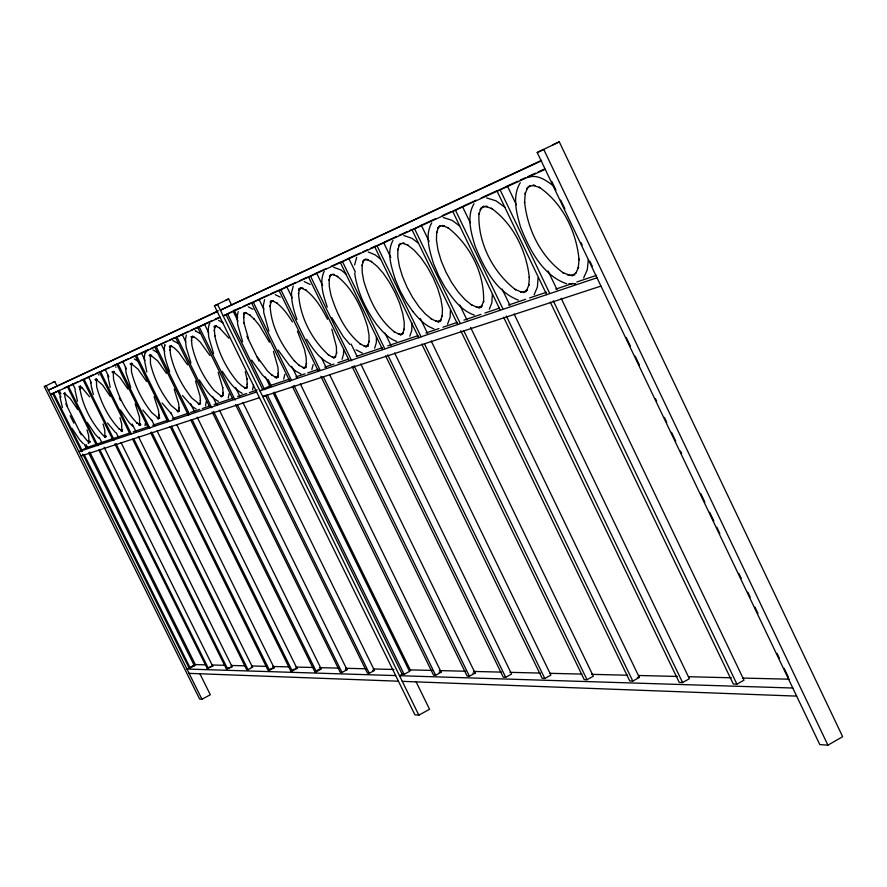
<?xml version="1.0" encoding="UTF-8"?>
<svg xmlns="http://www.w3.org/2000/svg" width="887" height="887" viewBox="0 0 887 887"><rect width="100%" height="100%" fill="white"/><g stroke="black" fill="none" stroke-linecap="round" stroke-linejoin="round"><path stroke-width="1.33" d="M411.934 322.979L411.745 330.496L409.805 336.228M450.408 310.35L450.119 317.224L447.547 324.143M492.34 294.318L491.841 302.8L489.336 309.175M65.006 392.897L64.784 396.101L67.135 406.046M538.121 277.564L537.389 287.055L534.129 294.75M588.292 259.769L587.283 269.803L583.613 277.953M113.226 372.473L113.58 379.403C117.827 395.425 125.333 411.113 137.019 423.055L136.62 422.644L139.791 424.773L138.583 424.319L140.922 424.585L139.026 425.228L140.456 423.676L139.647 425.45L139.492 417.034L135.234 403.951M354.589 264.958L356.707 257.33M150.413 354.745L150.435 363.426C154.039 378.782 161.323 393.285 171.213 405.559L178.365 411.446M145.047 425.693L145.39 423.21M164.805 345.409L164.904 344.699C162.864 353.924 166.623 363.082 169.639 371.631M158.496 418.952L159.117 414.806M144.825 353.78L144.182 358.603L146.776 371.986M121.94 430.938L121.841 431.581L121.663 423.908L119.989 417.733M89.121 442.28L88.19 443.112L89.787 441.249L89.022 442.879L88.689 435.683L87.026 429.851M185.538 339.588L186.27 335.042M208.201 329.476L209.033 324.753M205.485 405.747L206.272 401.545M237.217 316.537L238.204 311.57M228.258 397.997L229.156 393.64M263.461 304.829L264.592 299.64M271.078 301.602L270.047 306.215L270.136 305.483C270.879 325.839 281.401 345.198 294.739 361.364L294.373 360.931L299.484 365.566L298.864 365.222L303.321 367.65L302.545 367.473L306.082 367.584M252.54 389.737L253.549 385.202M291.635 292.267L293.264 286.057M283.652 379.148L284.838 374.381M323.422 273.041C319.409 284.295 323.733 296.391 327.292 307.168M311.814 369.569L313.144 364.59M342.049 359.279L343.568 354.068L343.591 349.633M374.624 348.203L376.343 342.737L376.421 336.827M438.577 226.939L436.604 232.86L436.681 231.995L436.459 240.222L438.001 250.067L441.105 260.623L445.873 271.954L451.771 282.742L458.224 292.023L465.121 299.717L471.917 305.139L471.219 304.696L477.339 307.401L476.419 307.179L481.497 307.046L478.703 308L482.428 305.095L481.43 306.769L483.626 301.103L483.559 301.99C484.757 273.684 469.933 244.69 447.691 227.471L448.412 227.937L442.303 225.52L444.221 225.719L439.309 226.207L440.274 225.886M402.875 333.179L402.521 334.022L404.217 328.922L404.139 329.753L404.239 322.358L402.676 313.266L399.549 303.11L395.07 292.643L389.437 282.31L383.162 273.129L377.075 266.266L370.977 261.288L371.664 261.709L366.342 259.359L368.127 259.536L363.914 259.847L364.812 259.547M335.641 356.463L335.308 357.239L336.628 352.605L336.539 353.37L336.395 346.617L331.816 329.177M246.808 387.22L246.497 387.918L247.373 383.883L247.285 384.57L246.885 378.627L247.007 379.192L245.3 371.664M575.774 273.329L578.601 267.042L578.235 267.952L579.1 259.037L579.056 259.847C576.506 231.829 562.735 203.245 539.119 187.157L539.884 187.678L532.788 185.206L534.85 185.45L529.04 186.17L530.082 185.826M159.749 418.087L157.276 417.844L158.518 418.298L159.327 417.134L157.797 418.753L159.039 418.132M150.014 356.064L150.313 355.432M130.954 364.546L131.343 363.26L131.464 371.642C135.079 386.532 142.142 400.58 151.677 412.544L158.518 418.298M112.971 372.551L113.248 371.952M95.973 380.113L96.35 378.893L96.661 386.732C100.885 402.288 108.181 417.511 119.446 429.197L119.058 428.798L122.096 430.882M79.897 387.264L80.251 386.078L79.996 389.393L79.908 388.839C82.779 405.913 91.128 422.267 102.814 435.007L105.342 436.67L104.189 436.249L106.307 436.526L104.511 437.147L105.764 435.705L104.988 437.38L104.733 429.951L103.058 423.953M145.113 353.148L146.909 350.964M520.248 182.766C511.866 196.36 516.556 213.523 520.769 227.726C529.75 249.835 542.545 275.391 566.616 283.751M473.991 203.733C466.24 216.738 471.163 232.959 475.177 246.386C483.892 267.353 495.722 291.657 518.407 300.116M438.2 227.837L437.579 228.58L440.229 226.13M431.736 222.892C424.54 235.354 429.641 250.722 433.466 263.45M392.974 240.466C386.288 252.429 391.511 267.02 395.158 279.128M323.777 272.242L324.343 271.577M200.584 402.82L199.819 404.04L200.495 400.303L200.407 400.957L200.007 395.968L195.495 381.033M270.746 302.345L270.213 302.966L271.732 301.369M209.354 324.065L209.853 323.478M122.206 430.35L122.628 429.851L121.286 431.348L121.841 430.971M191.315 338.036L192.102 336.805L191.426 340.83L191.525 340.176L191.958 345.42C195.539 361.829 203.311 377.319 213.989 390.247L220.896 395.846M216.173 325.695L214.244 327.846L215.053 326.571L214.288 330.762L214.388 330.086L214.865 336.084L214.754 335.541C218.313 352.527 226.351 368.56 237.483 381.853L241.719 385.812L245.743 388.173L244.357 387.641L247.451 387.819M331.272 274.826L329.476 276.633L330.396 275.158L329.055 280.225L329.144 279.449L329.31 286.579L330.862 294.739C336.772 313.787 345.42 331.882 360.599 344.156L359.945 343.768L364.967 346.307L364.136 346.107L368.194 346.152M365.588 259.026L362.65 261.887L363.592 260.368L362.073 265.69L362.151 264.88L362.206 272.342L363.714 280.869C369.702 300.737 378.771 319.63 394.77 332.17L394.105 331.782L399.449 334.366L398.596 334.166L401.855 334.155M247.296 386.621L245.267 388.561L246.664 387.863M400.968 243.637L398.562 245.921L399.538 244.346L397.797 249.957L397.886 249.125L397.808 256.942L399.405 266.333L402.476 276.422L407.078 287.244L412.732 297.633L419.096 306.913L425.372 313.976L431.758 319.209L431.071 318.799L436.792 321.438L435.894 321.227L440.595 321.172L437.912 322.081L441.305 319.353L440.329 320.961L442.258 315.595L442.192 316.448L442.436 308.698L440.917 299.185L437.845 288.84L433.122 277.642L427.246 266.876L420.904 257.718L414.196 250.223L407.721 245.089L408.43 245.533L402.742 243.149L403.64 243.371M530.127 185.96L526.678 188.986L527.754 187.19L525.171 193.865L525.237 192.922L524.55 202.857L524.605 202.092C527.443 229.389 540.837 256.942 563.544 273.03L562.801 272.542L569.909 275.358L567.88 275.147L574.931 274.804M335.319 356.563L333.579 358.093L335.12 357.317M403.463 332.47L400.359 335.042L402.011 334.211M576.45 272.486L571.904 275.846L573.834 274.859M304.441 367.905L303.742 368.382L306.159 366.22L305.294 367.606L306.458 363.171L306.381 363.914L306.137 357.439L304.496 349.423L297.422 331.139M198.821 404.594L200.14 403.94M221.938 396.4L221.306 396.833L223.191 394.981L222.404 396.234L223.18 392.353L223.092 393.03L222.637 387.297L222.748 387.852L218.191 372.396M131.952 363.282L130.001 363.936L132.396 364.025L131.132 363.548L137.962 369.114L146.588 381.465M80.673 386.167L78.854 386.776L80.917 386.92L79.752 386.488L82.635 388.428L82.247 388.029L89.631 396.866M113.891 371.343L111.984 371.975L114.257 372.085L113.037 371.631L119.9 377.418L127.894 389.105M559.265 141.82L537.212 152.542L819.788 744.581L827.926 745.18L842.65 736.676L559.265 141.82L552.634 144.958M550.306 302.157L733.305 684.054L736.92 684.165L743.993 680.174L561.194 298.376M503.628 317.258L679.265 682.458L682.58 682.558L689.376 678.732L514.105 313.998M460.763 330.762L629.759 680.994L632.797 681.083L639.35 677.424L470.598 327.447M421.813 344.112L584.223 679.642L587.017 679.719L593.336 676.216L431.204 340.985M385.645 355.875L542.201 678.4L544.784 678.466L550.894 675.096L394.626 352.937M231.673 305.139L228.624 298.93L214.432 305.849L414.928 714.867L418.852 715.155L429.552 709.29L416.158 681.937M352.061 366.475L503.295 677.247L505.69 677.313L511.599 674.065L360.798 363.98M320.883 376.276L467.183 676.171L469.411 676.238L475.133 673.111L329.742 374.891M292.344 386.333L433.566 675.173L435.65 675.24L441.194 672.213L300.283 383.838M403.097 673.765L399.516 675.706L792.79 688.024M265.612 395.458L402.199 674.242L404.139 674.308L409.517 671.381L273.263 393.107M235.543 404.572L367.462 673.211L369.258 673.266L374.447 670.461L242.861 402.354M190.816 420.105L314.774 671.659L319.664 669.02M314.774 671.659L316.36 671.703L321.26 669.064L197.18 417.145M212.159 411.956L340.298 672.413L341.983 672.457L347.028 669.74L219.377 410.127M170.138 426.592L290.748 670.938L294.318 669.031M290.748 670.938L292.233 670.982L297.012 668.432L176.912 424.973M132.573 439.12L246.686 669.641L248.016 669.674L252.54 667.257L138.339 436.437M57.234 386.488L54.772 381.543L44.35 386.621L199.642 699.067L201.937 699.233L210.33 694.765L199.874 673.721M269.249 669.652L271.566 668.41M150.513 432.412L268.085 670.273L269.493 670.317L274.138 667.833L157.077 430.882M114.889 443.988L226.429 669.042L232.106 666.725L121.075 442.613M226.429 669.042L232.106 666.725M82.779 454.077L189.042 667.933L190.173 667.966L194.386 665.738L88.656 452.847M98.856 450.064L207.248 668.465L210.474 666.758M207.248 668.465L212.747 666.215L104.134 447.259M265.191 395.38L262.752 396.622L600.965 286.102M83.5 454.765L81.061 455.985L259.459 397.698M225.675 314.719L223.214 315.927L545.217 169.306M262.563 389.238L225.985 314.563L233.115 311.115L237.971 321.05M289.916 381.355L251.564 302.91L258.982 299.318L263.838 309.264M318.455 371.298L278.995 290.415L286.734 286.667L292.189 297.855M349.034 360.266L308.51 276.977L316.581 273.063L322.635 285.525M382.63 349.655L340.32 262.485L348.768 258.394L355.41 272.076M418.797 337.869L374.724 246.819L383.583 242.528L390.812 257.485M457.747 324.531L412.045 229.811L420.216 225.875M500.035 309.774L452.68 211.306L462.482 206.571L470.287 222.803M546.714 294.672L497.075 191.082L506.2 186.691M52.987 393.351L50.526 394.56L220.076 317.358M81.549 451.605L52.688 393.506L57.91 390.967L60.992 397.154M96.395 445.097L67.445 386.776L71.725 384.703M113.048 440.274L83.012 379.691L88.567 376.997L91.017 381.942M130.123 434.164L99.455 372.196L105.176 369.424L108.868 376.864M148.062 427.467L116.829 364.28L122.75 361.408L126.431 368.859M167.698 421.635L135.245 355.898L141.366 352.926L145.047 360.377M188.366 415.149L154.781 346.994L161.124 343.923L164.782 351.374M209.72 406.989L175.548 337.537L188.432 331.383M233.093 399.593L197.668 327.458L204.487 324.165L208.744 332.847M52.943 382.408L54.772 381.543M225.475 300.427L228.624 298.93M44.35 386.621L46.157 385.767L201.937 699.233M214.432 305.849L217.548 304.374L418.852 715.155M537.212 152.542L543.753 149.437L827.926 745.18M218.291 310.827L48.341 390.169L217.26 311.603M541.558 160.347L220.375 310.151L541.214 160.924M64.163 388.04L67.922 386.322M71.692 384.603L77.967 381.743M80.473 380.601L82.99 379.459M88.013 377.163L93.035 374.879M95.541 373.726L99.311 372.008M105.586 369.147L109.345 367.44M113.115 365.721L116.884 364.003M123.16 361.142L128.183 358.847M130.688 357.705L135.711 355.421M141.987 352.56L148.262 349.689M150.768 348.547L155.79 346.263M162.066 343.402L167.089 341.107M169.605 339.965L174.617 337.681M190.938 330.241L198.477 326.804M204.753 323.943L212.281 320.506M214.787 319.364L219.81 317.069M234.279 310.472L240.588 307.601M243.105 306.458L250.666 303.01M259.481 298.986L268.306 294.961M270.823 293.819L278.385 290.371M285.947 286.922L296.025 282.332M299.806 280.602L307.357 277.154M316.182 273.141L326.261 268.539M331.306 266.244L340.12 262.219M348.946 258.206L360.277 253.028M362.805 251.886L367.839 249.58M370.356 248.438L375.401 246.142M384.215 242.118L396.822 236.374M399.338 235.221L406.9 231.773M409.417 230.631L411.934 229.478M420.76 225.453L435.883 218.568M442.181 215.696L450.995 211.671M463.602 205.928L476.197 200.185M481.242 197.89L496.354 190.993M506.433 186.392L517.775 181.225M520.292 180.072L525.337 177.777M527.854 176.635L535.415 173.187M537.932 172.034L544.241 169.162M71.858 384.603L72.834 384.16L75.284 389.116M525.049 291.712L523.197 292.655L527.299 289.528L526.268 291.28L529.129 284.417L528.774 285.281L529.384 276.855L529.339 277.631C526.401 251.01 513.44 224.001 491.309 208.234L492.052 208.733L485.488 206.283L487.473 206.505L482.14 207.103L484.014 206.172L480.122 209.676L481.153 207.957L478.902 214.244L478.969 213.346C477.594 242.439 492.74 272.198 515.68 289.805L514.959 289.339L521.545 292.1L520.591 291.856L526.102 291.657M367.285 346.207L365.688 347.005L368.526 344.588L367.617 346.085L369.114 341.218L369.036 342.016L369.003 334.964L367.54 326.726C361.563 307.212 352.782 288.563 337.082 276.234L337.747 276.633L332.758 274.316L333.601 274.526M178.974 411.246L177.688 411.89L179.329 410.193L178.586 411.368L179.185 407.776L179.085 408.408L178.642 403.585L174.185 389.138M130.533 432.767L87.447 447.325L78.876 451.605L256.653 391.965M133.139 431.891L148.805 426.592M152.719 425.272L168.386 419.983M172.311 418.653L187.977 413.364M190.583 412.477L199.719 409.395M202.336 408.508L210.164 405.869M214.089 404.539L232.361 398.363M237.583 396.6L246.719 393.518M249.336 392.631L257.163 389.981M289.317 379.126L270.934 385.335L259.935 390.868L596.995 277.786M295.881 376.908L305.061 373.804M307.689 372.917L318.189 369.369M324.753 367.151L333.944 364.047M337.88 362.716L348.391 359.168M356.264 356.507L382.519 347.637M387.774 345.863L417.965 335.663M425.838 333.002L438.965 328.567M442.901 327.236L457.348 322.358M463.912 320.14L480.976 314.375M484.912 313.044L499.348 308.166M508.539 305.061L525.603 299.296M529.55 297.965L546.614 292.2M555.805 289.095L572.869 283.33M576.805 281.999L596.496 275.347M150.513 355.133L149.094 355.41L151.622 355.465L150.335 354.977L157.819 361.031L166.423 373.372M96.262 379.337L94.964 379.581L97.126 379.703L95.929 379.259L102.526 384.936L110.243 396.312M64.829 393.351L63.598 393.595L65.56 393.75L64.418 393.329L70.206 398.451L77.746 409.572M299.673 288.508L301.236 287.743L298.753 290.282L299.64 288.863L298.475 293.697L298.564 292.943C299.573 316.215 311.537 339.721 328.922 355.255L328.29 354.889L333.013 357.372L332.204 357.184L334.732 357.239M271.799 301.037L270.147 301.347L273.584 301.225L272.797 301.037L277.221 303.276L276.6 302.91C283.707 308.609 287.887 314.619 292.422 321.926M215.519 326.139L213.978 326.427L216.982 326.405L216.24 326.228L220.164 328.39L219.566 328.046L228.879 338.169M400.968 243.415L400.048 243.725L404.583 243.337M331.428 274.438L330.563 274.726L334.477 274.493M528.585 177.156C537.844 174.295 546.68 180.626 553.532 186.048M191.736 336.672L190.96 336.705L193.798 336.716L192.424 336.184L196.227 338.346L200.285 342.127L209.942 355.598M298.797 288.552L303.332 288.33M574.554 283.718L575.641 283.663L568.645 283.962M333.689 267.275L341.04 270.025L345.886 273.917M403.785 235.498L412.045 238.348L417.788 242.761M443.411 217.526L452.215 220.419L459.388 225.808M486.664 197.923L496.066 200.85L504.858 207.27M172.056 346.385L169.384 346.351L171.446 345.653L169.794 347.604L170.559 346.407L169.971 350.276L170.071 349.644L170.559 354.7C174.151 370.566 181.669 385.546 191.947 398.141L199.442 404.162L198.134 403.674M206.372 664.862L195.34 664.596L186.935 669.042L395.669 675.584M211.893 664.995L224.311 665.305M231.208 665.472L245 665.815M251.886 665.982L267.065 666.359M272.575 666.492L289.129 666.902M296.025 667.068L313.954 667.512M319.475 667.645L338.779 668.122M345.675 668.288L366.364 668.798M373.261 668.975L393.95 669.474M410.249 669.885L432.401 670.428M439.32 670.594L465.62 671.237M473.924 671.448L501.61 672.124M509.914 672.335L540.36 673.078M550.051 673.322L581.883 674.098M591.574 674.342L627.564 675.229M638.64 675.495L677.391 676.448M688.467 676.726L731.376 677.779M742.452 678.056L789.508 679.209M193.244 665.705L194.386 665.738M211.549 666.181L212.747 666.215M251.209 667.224L252.54 667.257M272.73 667.789L274.138 667.833M295.515 668.388L297.012 668.432M345.331 669.696L347.028 669.74M372.64 670.417L374.447 670.461M439.098 672.158L441.194 672.213M472.893 673.056L475.133 673.111M637.309 677.369L639.35 677.424M189.086 673.355L398.429 681.205M402.288 681.349L796.648 696.118M222.449 396.045L220.508 395.912L221.218 396.068M90.352 442.036L88.334 441.748L89.465 442.158L87.037 440.529L79.974 431.902M120.909 430.45L121.53 430.583M177.09 410.969L177.766 411.113M172.777 340.519L178.043 343.324M302.478 288.375L301.658 288.175L306.359 290.448L305.716 290.071C315.938 298.065 321.393 307.711 327.525 319.265M368.238 251.986L375.112 254.824L380.534 259.093M474.345 315.073C460.941 310.561 452.37 298.198 444.819 286.989L438.544 275.502L433.566 263.716M433.931 328.789C424.895 325.762 418.431 318.366 412.599 311.226M304.208 281.556L310.151 284.483M396.711 341.428C388.162 338.379 382.12 331.25 376.576 324.42C365.655 309.23 357.25 291.745 354.678 273.063M275.247 294.65L280.248 297.156M362.339 353.093L356.053 349.833M248.293 306.847L253.006 309.308M330.485 363.903C319.564 359.313 312.911 348.713 306.625 339.244M98.379 374.647L98.945 374.957M218.501 320.318L222.936 322.724M115.543 366.885L116.13 367.196M295.892 371.198L300.893 373.948M152.996 349.944L157.365 352.527M171.357 346.218L170.725 345.875L174.34 347.992L178.564 352.072L187.501 364.768M195.905 331.184L195.262 330.829L200.052 333.512M242.195 393.296C233.137 388.628 227.626 379.547 222.26 371.287M218.413 401.379C209.753 396.755 204.487 387.985 199.331 380.002M134.314 358.98L137.906 361.197M196.105 408.974L192.146 406.501L182.511 395.547M295.271 370.844L289.373 365.366L278.163 350.066M267.996 380.279L262.364 374.957L251.62 360.144M171.357 413.686L162.099 403.02M151.766 420.46L142.862 410.071M132.884 426.436L128.948 422.345L120.432 409.96M115.421 432.49L107.527 423.021M98.889 438.211L95.231 434.32L87.259 422.567M83.212 443.644L79.686 439.841L71.969 428.377M349.899 344.478L343.28 336.628L331.793 317.59M412.843 311.581L405.958 301.525L400.048 290.67L395.247 279.383M257.241 356.907L267.552 371.088L272.054 375.179L271.455 374.846L276.345 377.596L274.915 377.053L278.23 377.197L275.968 377.973L278.196 375.911L277.365 377.252L278.385 373.006L278.296 373.726L277.986 367.506L273.451 351.374M269.415 342.182L259.348 325.318L254.037 318.854L254.403 319.287L249.502 314.852L250.112 315.207L245.921 313L246.697 313.189L243.459 313.266L245.743 312.501L243.637 314.785L244.468 313.455L243.57 317.868L243.659 317.169L244.08 323.456L243.958 322.89L248.637 339.333M99.222 437.358L102.293 443.544M68.421 386.333L97.892 445.74M99.732 449.454L208.434 668.499M59.074 390.202L60.926 393.917M65.838 403.818L81.216 434.774M86.128 444.675L87.358 447.159M89.82 452.104L195.572 665.05M70.206 415.715L73.898 423.143M84.343 444.187L86.194 447.902M53.608 393.085L82.513 451.283M84.365 454.998L190.173 667.966M151.555 419.717L154.626 425.915M117.982 363.759L149.881 428.299M151.71 432.024L269.493 670.317M119.301 397.964L120.532 400.447M132.196 424.019L135.877 431.47M100.53 371.708L131.254 433.787M133.715 438.755L248.016 669.674M116.175 432.712L118.625 437.668M84.032 379.226L114.113 439.919M115.964 443.633L227.693 669.075M182.112 334.355L185.782 341.805M212.658 396.467L216.927 405.159M176.923 336.916L211.771 407.754M213.601 411.479L341.983 672.457M190.461 403.496L194.741 412.178M156.068 346.407L189.718 414.695M192.169 419.662L316.36 671.703M170.781 412.555L173.841 418.764M136.465 355.343L168.962 421.203M171.413 426.181L292.233 670.982M234.113 310.117L237.76 317.579M246.896 336.228L259.071 361.109M268.207 379.758L271.245 385.978M274.294 392.187L410.67 670.749M265.346 376.953L270.213 386.898M227.56 313.843L264.703 389.67M267.142 394.637L404.139 674.308M235.554 387.464L239.812 396.156M199.131 326.793L235.11 400.059M237.55 405.026L369.258 673.266M321.26 357.494L326.117 367.44M280.824 289.583L320.24 370.4M323.267 376.609L469.411 676.238M291.779 366.442L297.245 377.629M253.261 302.145L291.557 380.49M293.985 385.468L435.65 675.24M351.108 344.056L357.162 356.507M310.461 276.079L351.695 360.821M354.113 365.799L505.69 677.313M420.349 318.555L427.578 333.501M377.008 245.777L421.059 336.805M424.685 344.278L587.017 679.719M384.969 333.035L391.001 345.464M342.437 261.521L384.714 348.646M387.73 354.867L544.784 678.466M421.358 225.309L429.164 241.508M459.788 305.028L466.994 319.974M414.539 228.68L460.231 323.4M463.834 330.873L632.797 681.083M502.097 289.007L509.903 305.25M455.397 210.064L502.752 308.554M506.344 316.038L682.58 682.558M551.758 181.38L555.927 190.117M560.695 200.107L564.864 208.844M580.952 242.561L582.149 245.056M589.899 261.288L592.283 266.277M626.244 337.448L630.413 346.196M635.181 356.175L639.35 364.923M655.449 398.629L656.635 401.135M664.385 417.367L666.769 422.356M671.537 432.346L675.706 441.083M680.473 451.073L681.659 453.567M700.73 493.527L704.899 502.264M709.667 512.254L713.847 521.002M716.818 527.244L719.8 533.486M738.871 573.434L741.255 578.435M747.808 592.172L750.191 597.162M754.959 607.151L757.941 613.394M777.012 653.353L779.396 658.342M784.152 668.332L788.332 677.069M507.431 186.082L516.4 204.797M548.055 270.923L557.014 289.639M500.057 189.729L549.696 293.364M553.288 300.848L736.92 684.165M130.755 387.541L126.154 373.128L125.355 366.985M154.138 396.766L158.44 410.26L159.028 415.415M190.927 362.927L186.148 347.05L185.438 340.242M213.612 353.658L208.767 337.215L208.101 330.152M242.639 341.783L237.716 324.631L237.128 317.236M268.872 331.062L263.772 312.656L263.372 305.56M297.012 319.553C293.896 311.049 291.346 302.157 291.546 293.02M62.445 407.632L59.895 396.689M77.524 401.257L74.974 389.992M91.561 387.674L93.412 394.538M110.21 387.442L107.582 374.891M90.873 382.94L90.784 382.364L91.627 388.14"/></g></svg>
